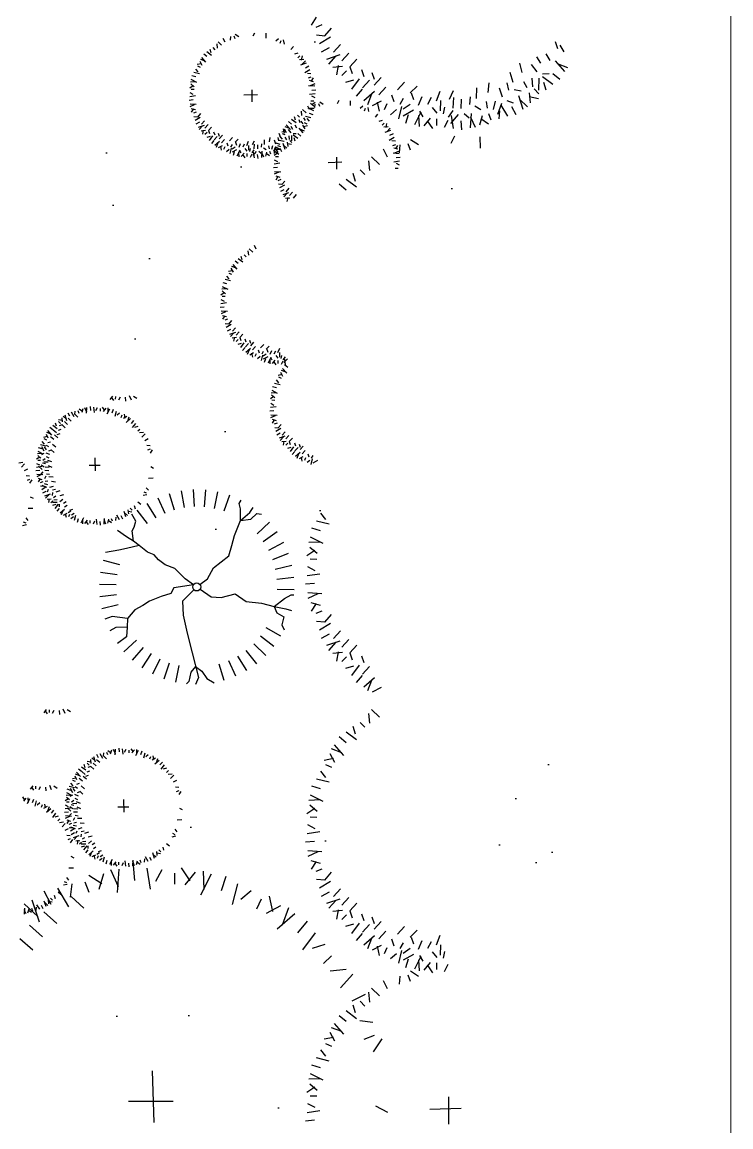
# Model space of a CAD drawing. Header units: millimetres. Extents: x 216896 to 446004, y 63591 to 243769.
# Drawn here: x 396385 to 398583, y 131141 to 134568 of the extents above; entities that cross this region are included whole.
import ezdxf

# ---------------------------------------------------------------- set-up
doc = ezdxf.new("R2010")
doc.units = ezdxf.units.MM
doc.layers.add('green', color=7, linetype='Continuous', true_color=0x45e718)
doc.layers.add('trees', color=7, linetype='Continuous', true_color=0x547000)
doc.layers.add('line pedestr', color=7, linetype='Continuous', lineweight=5, true_color=0x1c1c1c)

msp = doc.modelspace()

# ---------------------------------------------------------------- hatches: boundary and pattern name
at = {"layer": 'trees'}
h = msp.add_hatch(dxfattribs=at)
h.set_pattern_fill('AR-SAND', color=256, scale=800, angle=-13.3582, style=0)
h.set_pattern_definition([(24.1418192, (-254361296.3, 15354406.2), (307.104099, 1511.3975627), [0, -1216, 0, -1360, 0, -1300]), (354.1418192, (-254361296.3, 15354406.2), (1899.13399, 1869.525503), [0, -656, 0, -1096, 0, -420]), (314.1418192, (-254362253.6, 15354633.5), (2424.956389, -571.182904), [0, -400, 0, -1440, 0, -1880]), (304.1418192, (-254362253.6, 15354633.5), (2502.057127, 127.520706), [0, -200, 0, -944, 0, -1080])])
edge = h.paths.add_edge_path()
edge.add_arc((392470.5, 131627.5), 5790.2, -13.35818, 346.64182)

# ---------------------------------------------------------------- linework, layer by layer
at = {"layer": 'green'}
for p, q in [((397015, 134505.7), (397009.2, 134516.7)), ((397031.2, 134511.8), (397032.3, 134522.8)), ((397046.4, 134515.5), (397043.1, 134524)), ((397046.2, 134530.1), (397057, 134523)), ((397101.6, 134525), (397106.8, 134534.7)), ((397140.7, 134533.4), (397141.3, 134518.2)), ((397171.7, 134510.2), (397180.2, 134517.2)), ((396971.2, 134472.7), (396968.1, 134483.3)), ((396983.9, 134482), (396977.5, 134488.6)), ((396989, 134500.8), (396990.3, 134487.4)), ((396992.9, 134506.3), (397004.1, 134496)), ((397185, 134502.1), (397188.7, 134510.5)), ((397195.1, 134512.5), (397197.8, 134499.9)), ((397218.9, 134482.4), (397226.8, 134491.9)), ((396936.4, 134446.4), (396942.7, 134434.5)), ((396938, 134453), (396952.2, 134447.7)), ((396955.4, 134443.7), (396942.7, 134458.2)), ((396958.6, 134460.9), (396949.1, 134468.8)), ((396972.8, 134464.8), (396958.6, 134475.4)), ((397230.7, 134469.8), (397241.3, 134472.9)), ((397240, 134457.1), (397246.6, 134463.5)), ((397258.8, 134452), (397245.4, 134450.7)), ((397253.3, 134462.9), (397250.9, 134450.2)), ((397264.3, 134448.1), (397254, 134436.9)), ((396935.2, 134407), (396918.1, 134411.3)), ((396930.8, 134413.7), (396923.8, 134422.2)), ((396928.5, 134437.1), (396941.2, 134439.8)), ((396938.9, 134427), (396930.6, 134430.7)), ((397249.1, 134435.5), (397267.3, 134441.7)), ((397261.9, 134411.4), (397277.1, 134420.5)), ((397263.7, 134426), (397274.7, 134431.8)), ((396907.6, 134382.7), (396922.8, 134383.3)), ((396908.7, 134376), (396919.1, 134367.4)), ((396927.2, 134380.8), (396910, 134389.4)), ((396923.6, 134397.9), (396911.8, 134401.5)), ((397269.8, 134409.8), (397280.8, 134408.7)), ((397273.5, 134394.6), (397282, 134397.9)), ((397289, 134382.7), (397276.1, 134386.6)), ((397292.5, 134376.9), (397278.7, 134370.5)), ((397288.1, 134394.8), (397281, 134384)), ((396904.9, 134364.4), (396915.6, 134371.7)), ((396916, 134343.6), (396906.3, 134348.8)), ((396918.4, 134359.1), (396909.3, 134359.3)), ((397115.4, 134342.1), (397072.7, 134340.8)), ((397098, 134357.9), (397098, 134321)), ((397273.7, 134371.1), (397292.9, 134369.8)), ((397276.3, 134343.9), (397293.8, 134346.5)), ((397283.6, 134356.7), (397295.9, 134357.9)), ((396915.4, 134326.3), (396903.1, 134325.1)), ((396922.7, 134339.1), (396905.2, 134336.5)), ((396925.3, 134311.9), (396906.1, 134313.2)), ((396906.5, 134306.1), (396920.3, 134312.5)), ((397276.8, 134296.5), (397271, 134307.4)), ((397290.3, 134307), (397279.9, 134315.6)), ((397280.6, 134323.9), (397289.7, 134323.7)), ((397283, 134339.4), (397292.7, 134334.2)), ((397294.1, 134318.6), (397283.4, 134311.3)), ((397293, 134302.6), (397294.1, 134313.6)), ((397308.2, 134306.3), (397304.9, 134314.8)), ((397308, 134320.8), (397318.8, 134313.7)), ((397363.4, 134315.8), (397368.6, 134325.5)), ((397402.5, 134324.1), (397403, 134308.9)), ((397433.5, 134301), (397442, 134308)), ((396910, 134300.3), (396922.9, 134296.4)), ((396910.9, 134288.2), (396918, 134299)), ((396925.5, 134288.4), (396917, 134285.1)), ((396929.2, 134273.2), (396918.2, 134274.3)), ((396938.2, 134284.1), (396928.7, 134273.5)), ((397233, 134263.5), (397229.8, 134274)), ((397245.7, 134272.7), (397239.3, 134279.3)), ((397250.7, 134291.6), (397252.1, 134278.2)), ((397254.7, 134297), (397265.9, 134286.7)), ((397263.8, 134276), (397280.9, 134271.7)), ((397271.8, 134302.2), (397289, 134293.6)), ((397275.4, 134285.1), (397287.2, 134281.5)), ((397291.4, 134300.3), (397276.2, 134299.8)), ((397446.8, 134292.8), (397450.5, 134301.2)), ((397456.9, 134303.3), (397459.6, 134290.6)), ((397480.7, 134273.2), (397488.6, 134282.7)), ((396937.1, 134271.6), (396921.9, 134262.5)), ((396935.3, 134257), (396924.3, 134251.2)), ((396949.9, 134247.5), (396931.7, 134241.3)), ((396934.7, 134234.9), (396945, 134246.1)), ((396950.9, 134261.7), (396941.4, 134251.1)), ((396961.9, 134249.8), (396952.4, 134239.3)), ((396973, 134241.9), (396963.5, 134231.4)), ((397199.8, 134243.7), (397214, 134238.4)), ((397217.2, 134234.5), (397204.5, 134249)), ((397220.4, 134251.6), (397210.9, 134259.5)), ((397218.2, 134244.8), (397223.8, 134236.1)), ((397234.6, 134255.6), (397220.4, 134266.1)), ((397230.8, 134248.8), (397236.4, 134240)), ((397243.6, 134265.6), (397246.8, 134256.4)), ((397243.6, 134239.3), (397256.3, 134224.8)), ((397249.8, 134260.6), (397255.4, 134251.9)), ((397262.6, 134236.6), (397256.3, 134248.5)), ((397257.7, 134271.2), (397263.3, 134262.5)), ((397270.5, 134245.9), (397257.8, 134243.2)), ((397260.1, 134256), (397268.5, 134252.3)), ((397268.2, 134269.3), (397275.2, 134260.8)), ((397492.5, 134260.5), (397503.1, 134263.7)), ((397501.8, 134247.9), (397508.4, 134254.2)), ((397520.6, 134242.8), (397507.2, 134241.5)), ((397515.1, 134253.6), (397512.7, 134240.9)), ((397526.1, 134238.8), (397515.8, 134227.7)), ((396940.2, 134231), (396953.6, 134232.3)), ((396945.7, 134220.1), (396948.1, 134232.8)), ((396959, 134225.9), (396952.4, 134219.5)), ((396968.3, 134213.2), (396957.7, 134210.1)), ((396963.5, 134231.4), (396966.7, 134222.1)), ((396976.2, 134214.8), (396965.6, 134200.6)), ((396979.3, 134227.4), (396982.5, 134218.2)), ((396990.4, 134212.9), (396980.9, 134202.3)), ((396993.6, 134223.4), (396996.7, 134214.2)), ((397006.2, 134216.8), (396996.7, 134206.3)), ((397037.9, 134210.3), (397028.4, 134199.7)), ((397055.3, 134205), (397045.8, 134195.8)), ((397153.1, 134209.5), (397151.8, 134196.3)), ((397177.8, 134209.6), (397180.1, 134199.4)), ((397181.7, 134223.8), (397186.1, 134210.3)), ((397192.6, 134204.4), (397185.6, 134212.9)), ((397190.3, 134227.9), (397202.9, 134230.5)), ((397200.7, 134217.8), (397192.3, 134221.5)), ((397195, 134236.3), (397198.2, 134223.4)), ((397198.2, 134237.1), (397204.5, 134225.3)), ((397200.3, 134211.3), (397204.8, 134203.2)), ((397210.7, 134234.5), (397218.6, 134224.5)), ((397211.9, 134215.5), (397212.9, 134204)), ((397221.1, 134215.7), (397220.9, 134199.4)), ((397226.2, 134221.9), (397235.5, 134222)), ((397226.2, 134218.2), (397240.4, 134207.6)), ((397227.8, 134210.3), (397230.9, 134199.7)), ((397240.4, 134222.1), (397249.9, 134214.2)), ((397261, 134230), (397246.8, 134235.3)), ((397510.9, 134226.3), (397529.1, 134232.4)), ((397523.7, 134202.1), (397538.9, 134211.2)), ((397525.5, 134216.8), (397536.5, 134222.5)), ((396980.1, 134200.6), (396972.2, 134191.1)), ((396997.3, 134197.4), (396982.8, 134184.7)), ((396988, 134180), (396993.3, 134194.2)), ((396994.6, 134178.4), (397006.5, 134184.7)), ((397003.9, 134170.5), (397001.2, 134183.2)), ((397012.6, 134203.7), (397003.1, 134193.1)), ((397014, 134180.9), (397010.3, 134172.6)), ((397027.3, 134172.8), (397018.8, 134165.8)), ((397020.5, 134193.1), (397023.6, 134183.9)), ((397034, 134177.2), (397029.7, 134160.1)), ((397036.3, 134187.8), (397031.6, 134179.9)), ((397045.8, 134179.9), (397036.3, 134173.3)), ((397050.5, 134172), (397036.3, 134164.1)), ((397047.4, 134195.8), (397050.5, 134186.5)), ((397061.6, 134190.5), (397056.9, 134178.6)), ((397058.5, 134170.7), (397063.2, 134162.8)), ((397074.3, 134189.2), (397069.5, 134179.9)), ((397075.9, 134175.5), (397082.1, 134168)), ((397086.4, 134197.6), (397081.1, 134184.4)), ((397087.3, 134185.2), (397086.8, 134171)), ((397092.6, 134176), (397090.9, 134166.9)), ((397104.2, 134171.8), (397097.6, 134162.4)), ((397104.6, 134198.6), (397098.8, 134186.7)), ((397104.7, 134189.1), (397104.2, 134175)), ((397115.5, 134187.1), (397115.1, 134174.4)), ((397127.8, 134190.2), (397126.5, 134179.9)), ((397134.1, 134178), (397142.4, 134173)), ((397136.4, 134202.3), (397135.9, 134188.1)), ((397149.6, 134184.1), (397151, 134175)), ((397161.9, 134184.2), (397158.9, 134173)), ((397170.6, 134181.2), (397164.8, 134166)), ((397167.8, 134171.2), (397166.7, 134160.2)), ((397167.3, 134202.4), (397171.3, 134190.3)), ((397169.4, 134179.1), (397178.5, 134163.9)), ((397169.4, 134173.4), (397184.6, 134174)), ((397189, 134171.6), (397171.8, 134180.1)), ((397185.4, 134188.6), (397173.6, 134192.3)), ((397177.6, 134185.2), (397186.3, 134182.2)), ((397197, 134197.7), (397179.8, 134202)), ((397184, 134177.3), (397189.8, 134166.3)), ((397187.8, 134200.2), (397197.4, 134198.3)), ((397193.5, 134191.9), (397199.7, 134173.7)), ((397206.1, 134176.7), (397194.9, 134187)), ((397220.9, 134187.7), (397208.2, 134190.1)), ((397210, 134182.2), (397208.7, 134195.6)), ((397215.1, 134201), (397221.5, 134194.4)), ((397531.6, 134200.5), (397542.6, 134199.4)), ((397535.3, 134185.3), (397543.8, 134188.6)), ((397550.8, 134173.4), (397537.9, 134177.3)), ((397549.8, 134185.5), (397542.8, 134174.7)), ((397043.1, 134165.6), (397039.5, 134153.8)), ((397060.2, 134169.2), (397051.6, 134152)), ((397058.3, 134149.6), (397057.7, 134164.8)), ((397065, 134150.7), (397073.6, 134161.1)), ((397076.6, 134146.9), (397069.3, 134157.6)), ((397081.9, 134160.4), (397081.7, 134151.3)), ((397097.4, 134158), (397092.2, 134148.3)), ((397111.4, 134166), (397100.7, 134153.7)), ((397101.9, 134164.7), (397104.5, 134147.2)), ((397114.7, 134157.4), (397115.9, 134145.1)), ((397119.3, 134167.5), (397126.5, 134161.7)), ((397129.1, 134167.3), (397127.8, 134148.1)), ((397134.9, 134148.5), (397128.5, 134162.3)), ((397140.7, 134152), (397144.6, 134164.9)), ((397152.8, 134153), (397142, 134160)), ((397152.6, 134167.5), (397155.9, 134159)), ((397166.7, 134155.2), (397177.4, 134162.5)), ((397177.8, 134134.3), (397168.1, 134139.6)), ((397170.5, 134166.7), (397180.9, 134158.2)), ((397180.2, 134149.8), (397171.1, 134150)), ((397359.8, 134148.7), (397359.8, 134111.8)), ((397535.5, 134161.9), (397554.7, 134160.6)), ((397538.1, 134134.6), (397555.6, 134137.2)), ((397554.3, 134167.6), (397540.5, 134161.3)), ((397545.4, 134147.5), (397557.7, 134148.6)), ((397177.2, 134117), (397164.9, 134115.9)), ((397184.5, 134129.9), (397167, 134127.3)), ((397187.1, 134102.6), (397167.9, 134103.9)), ((397168.3, 134096.9), (397182.1, 134103.2)), ((397377.2, 134132.9), (397334.5, 134131.5)), ((397542.4, 134114.7), (397551.5, 134114.5)), ((397544.8, 134130.2), (397554.5, 134124.9)), ((397171.8, 134091.1), (397184.7, 134087.2)), ((397172.7, 134079), (397179.8, 134089.8)), ((397187.3, 134079.2), (397178.7, 134075.9)), ((397200, 134074.8), (397190.5, 134064.3)), ((397190.9, 134064), (397180, 134065.1)), ((397198.9, 134062.4), (397183.7, 134053.3)), ((397197.1, 134047.7), (397186.1, 134042)), ((397211.7, 134038.2), (397193.4, 134032.1)), ((397196.5, 134025.7), (397206.8, 134036.8)), ((397212.6, 134052.4), (397203.2, 134041.9)), ((397223.7, 134040.6), (397214.2, 134030)), ((397202, 134021.7), (397215.4, 134023)), ((397207.5, 134010.9), (397209.9, 134023.6)), ((397234.8, 134032.6), (397225.3, 134022.1)), ((397089.5, 133864.1), (397100.7, 133853.8)), ((397111.6, 133863.6), (397105.8, 133874.5)), ((397069.4, 133822.7), (397055.2, 133833.2)), ((397067.8, 133830.6), (397064.6, 133841.1)), ((397080.5, 133839.8), (397074.1, 133846.4)), ((397085.5, 133858.6), (397086.9, 133845.2)), ((397025.1, 133795), (397037.7, 133797.6)), ((397033, 133804.2), (397039.3, 133792.3)), ((397034.6, 133810.8), (397048.8, 133805.5)), ((397052, 133801.6), (397039.3, 133816.1)), ((397055.2, 133818.7), (397045.7, 133826.6)), ((397020.2, 133755.7), (397008.4, 133759.4)), ((397031.8, 133764.8), (397014.6, 133769.1)), ((397027.4, 133771.5), (397020.4, 133780)), ((397035.5, 133784.9), (397027.1, 133788.5)), ((397001.5, 133722.2), (397012.2, 133729.5)), ((397004.2, 133740.5), (397019.4, 133741.1)), ((397005.3, 133733.8), (397015.7, 133725.3)), ((397023.8, 133738.6), (397006.6, 133747.2)), ((397019.3, 133696.9), (397001.8, 133694.3)), ((397012.6, 133701.4), (397002.9, 133706.6)), ((397015, 133716.9), (397005.9, 133717.1)), ((397012, 133684.1), (396999.7, 133683)), ((397021.9, 133669.7), (397002.7, 133671)), ((397003.1, 133663.9), (397016.9, 133670.3)), ((397006.6, 133658.2), (397019.5, 133654.2)), ((397007.5, 133646), (397014.6, 133656.8)), ((397022.1, 133646.3), (397013.5, 133642.9)), ((397025.7, 133631), (397014.8, 133632.1)), ((397033.7, 133629.5), (397018.5, 133620.3)), ((397034.8, 133641.9), (397025.3, 133631.4)), ((397031.9, 133614.8), (397020.9, 133609)), ((397046.5, 133605.3), (397028.2, 133599.2)), ((397031.3, 133592.8), (397041.6, 133603.9)), ((397036.8, 133588.8), (397050.2, 133590.1)), ((397047.4, 133619.5), (397038, 133609)), ((397042.3, 133577.9), (397044.7, 133590.6)), ((397058.5, 133607.6), (397049, 133597.1)), ((397069.6, 133599.7), (397060.1, 133589.2)), ((397060.1, 133589.2), (397063.3, 133579.9)), ((397055.6, 133583.7), (397049, 133577.4)), ((397064.8, 133571), (397054.3, 133567.9)), ((397072.8, 133572.6), (397062.2, 133558.4)), ((397076.7, 133558.4), (397068.8, 133548.9)), ((397075.9, 133585.2), (397079.1, 133576)), ((397087, 133570.7), (397077.5, 133560.2)), ((397093.9, 133555.2), (397079.4, 133542.6)), ((397090.2, 133581.3), (397093.3, 133572)), ((397102.8, 133574.7), (397093.3, 133564.1)), ((397109.2, 133561.5), (397099.7, 133550.9)), ((397134.5, 133568.1), (397125, 133557.5)), ((397151.9, 133562.8), (397142.4, 133553.6)), ((397144, 133553.6), (397147.1, 133544.3)), ((397183, 133555.4), (397177.7, 133542.3)), ((397084.6, 133537.8), (397089.9, 133552.1)), ((397091.2, 133536.2), (397103.1, 133542.6)), ((397100.4, 133528.3), (397097.8, 133541)), ((397110.6, 133538.7), (397106.9, 133530.4)), ((397123.9, 133530.6), (397115.4, 133523.6)), ((397117.1, 133550.9), (397120.2, 133541.7)), ((397130.6, 133535.1), (397126.3, 133517.9)), ((397132.9, 133545.7), (397128.2, 133537.7)), ((397142.4, 133537.7), (397132.9, 133531.2)), ((397147.1, 133529.8), (397132.9, 133521.9)), ((397139.7, 133523.4), (397136.1, 133511.6)), ((397156.8, 133527.1), (397148.2, 133509.8)), ((397158.2, 133548.3), (397153.5, 133536.4)), ((397154.9, 133507.4), (397154.3, 133522.6)), ((397155.1, 133528.5), (397159.8, 133520.6)), ((397170.9, 133547), (397166.1, 133537.7)), ((397172.5, 133533.4), (397178.7, 133525.8)), ((397183.9, 133543), (397183.4, 133528.8)), ((397189.2, 133533.8), (397187.4, 133524.8)), ((397200.8, 133529.6), (397194.2, 133520.2)), ((397208, 133523.8), (397197.3, 133511.5)), ((397198.5, 133522.5), (397201.1, 133505)), ((397161.6, 133508.5), (397170.2, 133518.9)), ((397173.2, 133504.7), (397165.9, 133515.4)), ((397178.5, 133518.2), (397178.3, 133509.1)), ((397188.3, 133488.5), (397202.6, 133483.2)), ((397194, 133515.8), (397188.8, 133506.1)), ((397205.7, 133479.2), (397193.1, 133493.8)), ((397208.9, 133496.4), (397199.4, 133504.3)), ((397181.1, 133449.2), (397174.1, 133457.7)), ((397178.8, 133472.7), (397191.5, 133475.3)), ((397189.3, 133462.5), (397180.9, 133466.2)), ((397186.7, 133481.9), (397193.1, 133470)), ((397158, 133418.2), (397173.1, 133418.8)), ((397177.6, 133416.3), (397160.3, 133424.9)), ((397173.9, 133433.4), (397162.1, 133437)), ((397185.6, 133442.5), (397168.4, 133446.8)), ((396658.7, 133397.7), (396666.7, 133407.4)), ((396669.5, 133394.2), (396662.7, 133404.2)), ((396674.5, 133406.8), (396674.4, 133398.2)), ((396689, 133404.5), (396684.1, 133395.5)), ((396705.3, 133404), (396706.3, 133392.5)), ((396724.1, 133395.6), (396718.2, 133408.5)), ((396740.9, 133399.8), (396730.8, 133406.4)), ((397155.3, 133399.9), (397165.9, 133407.2)), ((397166.3, 133379.1), (397156.6, 133384.3)), ((397159, 133411.5), (397169.4, 133402.9)), ((397168.8, 133394.6), (397159.6, 133394.8)), ((396524.3, 133331.3), (396518.5, 133348.4)), ((396533.2, 133345), (396527.8, 133355.3)), ((396546.9, 133343.3), (396538.4, 133357.6)), ((396548.4, 133350.8), (396549.4, 133361)), ((396558.5, 133342.3), (396548.7, 133351.2)), ((396562.6, 133354.2), (396559.5, 133362.2)), ((396562.4, 133367.8), (396572.5, 133361.2)), ((396573.8, 133368.7), (396570.1, 133356.6)), ((396579.2, 133372), (396585.1, 133359.1)), ((396584.6, 133354.4), (396585.8, 133372.3)), ((396598, 133363.6), (396597, 133375.1)), ((396610.1, 133356.8), (396607.6, 133373.2)), ((396614.3, 133363.1), (396619.1, 133372.2)), ((396628.7, 133360.8), (396628.9, 133369.4)), ((396633.8, 133373.5), (396640.6, 133363.4)), ((396644.6, 133369.9), (396636.6, 133360.2)), ((396649.1, 133352.5), (396657.1, 133368.7)), ((396650.8, 133370.9), (396651.4, 133356.7)), ((396665.1, 133356), (396668.5, 133367)), ((396673.6, 133345), (396677.6, 133361.1)), ((396679.9, 133349.3), (396687.8, 133355.8)), ((396692.4, 133341.6), (396695.8, 133349.4)), ((396701.8, 133351.4), (396704.3, 133339.5)), ((397165.8, 133361.8), (397153.5, 133360.6)), ((397173, 133374.6), (397155.5, 133372)), ((397175.7, 133347.4), (397156.4, 133348.7)), ((397156.8, 133341.6), (397170.6, 133348)), ((396493.7, 133306.7), (396480.3, 133316.6)), ((396492.2, 133314.1), (396489.2, 133324)), ((396504, 133322.8), (396498.1, 133329)), ((396498.6, 133335.3), (396510.5, 133333)), ((396509.2, 133318.6), (396500.5, 133315.6)), ((396508.8, 133340.4), (396510, 133327.9)), ((396519, 133309.7), (396509.2, 133318.6)), ((396512.5, 133345.6), (396523, 133335.9)), ((396526.5, 133320.1), (396516.6, 133329)), ((396537.6, 133330.4), (396527.7, 133339.3)), ((396710.5, 133344), (396699.4, 133338)), ((396708, 133326.2), (396721.6, 133338)), ((396716.6, 133342.5), (396711.7, 133329.2)), ((396724.1, 133323.2), (396731.5, 133332.1)), ((396727.8, 133309.9), (396737.6, 133323.2)), ((396735.2, 133311.4), (396745, 133314.3)), ((397160.4, 133335.8), (397173.2, 133331.9)), ((397161.3, 133323.7), (397168.4, 133334.5)), ((397175.8, 133323.9), (397167.3, 133320.6)), ((397188.5, 133319.6), (397179, 133309.1)), ((396452.2, 133280.8), (396464, 133283.3)), ((396459.6, 133289.5), (396465.5, 133278.3)), ((396461.1, 133295.6), (396474.4, 133290.7)), ((396477.4, 133287), (396465.5, 133300.6)), ((396480.3, 133303), (396471.5, 133310.4)), ((396483.2, 133272.7), (396473.4, 133281.5)), ((396491.9, 133293.4), (396482, 133302.3)), ((396495.6, 133278.6), (396485.7, 133287.5)), ((396501.8, 133290.4), (396493.1, 133287.5)), ((396505.5, 133303.8), (396496.8, 133300.8)), ((396743.8, 133299.5), (396750, 133305.4)), ((396761.4, 133294.8), (396748.9, 133293.5)), ((396766.6, 133291), (396756.9, 133280.6)), ((397179.5, 133308.7), (397168.5, 133309.8)), ((397187.4, 133307.2), (397172.2, 133298)), ((397185.6, 133292.5), (397174.7, 133286.7)), ((397200.2, 133283), (397182, 133276.9)), ((397185.1, 133270.5), (397195.4, 133281.6)), ((397201.2, 133297.2), (397191.7, 133286.6)), ((397212.3, 133285.3), (397202.8, 133274.8)), ((396447.6, 133244), (396436.6, 133247.5)), ((396458.5, 133252.6), (396442.4, 133256.6)), ((396453.6, 133237.1), (396446.2, 133250.4)), ((396454.3, 133258.8), (396447.8, 133266.8)), ((396462, 133271.4), (396454.1, 133274.8)), ((396461, 133241.5), (396454.9, 133250.4)), ((396468.4, 133250.4), (396461, 133254.9)), ((396473.4, 133265.3), (396464.7, 133262.3)), ((396489.4, 133249), (396479.5, 133257.8)), ((396766, 133270.4), (396776.3, 133275.8)), ((396771.8, 133255.2), (396782, 133254.2)), ((397190.5, 133266.5), (397203.9, 133267.8)), ((397196, 133255.6), (397198.4, 133268.3)), ((397209.4, 133261.4), (397202.8, 133255.1)), ((397218.6, 133248.7), (397208, 133245.6)), ((397223.4, 133277.4), (397213.9, 133266.9)), ((397213.9, 133266.9), (397217, 133257.6)), ((397226.5, 133250.3), (397216, 133236.1)), ((397229.7, 133262.9), (397232.8, 133253.7)), ((397240.8, 133248.4), (397231.3, 133237.9)), ((397243.9, 133259), (397247.1, 133249.7)), ((397256.6, 133252.4), (397247.1, 133241.8)), ((396430.1, 133212.7), (396440.1, 133219.6)), ((396432.7, 133229.8), (396446.9, 133230.4)), ((396433.7, 133223.6), (396443.4, 133215.6)), ((396451, 133228.1), (396434.9, 133236.1)), ((396452.4, 133229.7), (396445, 133225.3)), ((396456.9, 133213.3), (396449.8, 133207.6)), ((396470.9, 133226.7), (396459.8, 133231.2)), ((396469.7, 133214.9), (396461, 133219.3)), ((396475.8, 133240.1), (396467.2, 133237.1)), ((396484.5, 133232.7), (396475.8, 133241.5)), ((396612.9, 133176.4), (396611.6, 133216.4)), ((396775.2, 133241), (396783.2, 133244.1)), ((396788.8, 133241.2), (396782.2, 133231)), ((397230.5, 133236.1), (397222.6, 133226.6)), ((397247.6, 133232.9), (397233.1, 133220.2)), ((397238.4, 133215.5), (397243.7, 133229.7)), ((397245, 133213.9), (397256.8, 133220.2)), ((397254.2, 133206), (397251.6, 133218.7)), ((397262.9, 133239.2), (397253.4, 133228.6)), ((397264.3, 133216.4), (397260.6, 133208.1)), ((397270.8, 133228.6), (397274, 133219.4)), ((397284.4, 133212.8), (397280.1, 133195.6)), ((397286.7, 133223.3), (397281.9, 133215.4)), ((396387.9, 133201.3), (396375.4, 133200.1)), ((396393, 133197.6), (396383.4, 133187.1)), ((396392.5, 133176.9), (396402.8, 133182.3)), ((396440, 133177), (396428.4, 133176)), ((396446.8, 133189), (396430.4, 133186.6)), ((396440.5, 133193.2), (396431.4, 133198.1)), ((396442.8, 133207.7), (396434.2, 133207.9)), ((396448, 133180.1), (396436.5, 133190.1)), ((396453.4, 133186.8), (396444.6, 133193.1)), ((396457.4, 133197.7), (396448.9, 133199.4)), ((396465.9, 133202.7), (396452.7, 133203.1)), ((396467.8, 133176.3), (396455.8, 133176.7)), ((396469.7, 133186.4), (396456.4, 133186.8)), ((396477.6, 133203.5), (396465.3, 133208.5)), ((396478.5, 133186.5), (396467.4, 133191.9)), ((396627.7, 133192.7), (396593.1, 133192.7)), ((396784.1, 133189.3), (396793.2, 133184.4)), ((397277.7, 133208.3), (397269.1, 133201.3)), ((397300.9, 133207.5), (397286.7, 133199.6)), ((396398.2, 133161.7), (396408.5, 133160.7)), ((396401.7, 133147.5), (396409.7, 133150.6)), ((396415.3, 133147.7), (396408.6, 133137.6)), ((396449.2, 133163.6), (396431.2, 133164.8)), ((396431.6, 133158.1), (396444.5, 133164.1)), ((396434.9, 133152.7), (396446.9, 133149.1)), ((396435.8, 133141.4), (396442.4, 133151.5)), ((396449.4, 133172.7), (396443.9, 133166)), ((396459.2, 133158.9), (396454.5, 133151.1)), ((396465, 133144.4), (396456.4, 133143)), ((396470.7, 133164.7), (396461, 133166)), ((396482, 133156.8), (396468.7, 133157.2)), ((396488.7, 133141.1), (396476.4, 133142.4)), ((396791.9, 133152.7), (396777.7, 133152.2)), ((396449.4, 133141.6), (396441.4, 133138.5)), ((396452.8, 133127.3), (396442.6, 133128.4)), ((396460.2, 133125.9), (396446, 133117.3)), ((396462.2, 133124.7), (396447.9, 133130.1)), ((396458.5, 133112.1), (396448.3, 133106.8)), ((396465, 133132.8), (396454.6, 133135.7)), ((396466, 133118.2), (396463.2, 133110)), ((396482.1, 133127.8), (396470.7, 133124.1)), ((396480, 133108.6), (396478.2, 133099.6)), ((396488.8, 133118), (396479.3, 133115.8)), ((396502.1, 133114.3), (396489.5, 133110.2)), ((396762.6, 133111.2), (396770.5, 133107.8)), ((396770.3, 133123.7), (396776.8, 133115.7)), ((396410.6, 133095.8), (396419.6, 133091)), ((396472.2, 133103.3), (396455.2, 133097.5)), ((396458, 133091.5), (396467.7, 133101.9)), ((396463.2, 133087.8), (396475.7, 133089)), ((396468.3, 133077.6), (396470.6, 133089.5)), ((396480.8, 133083), (396474.6, 133077.1)), ((396494.5, 133077.4), (396479.3, 133077.7)), ((396490.4, 133096.9), (396482.8, 133092.7)), ((396494.4, 133086), (396483.6, 133085.1)), ((396513.8, 133101.9), (396501.8, 133098.9)), ((396512.1, 133087.2), (396502.7, 133079.8)), ((396521.8, 133080.2), (396513.6, 133074.9)), ((396744.2, 133079.5), (396753.1, 133072.1)), ((396772.4, 133101.7), (396760.5, 133099.3)), ((396418.4, 133059.3), (396404.2, 133058.7)), ((396489.4, 133071.2), (396479.5, 133068.2)), ((396496.8, 133072.7), (396487, 133059.3)), ((396500.5, 133059.3), (396493.1, 133050.4)), ((396500.3, 133072.6), (396500.4, 133064)), ((396516.6, 133056.4), (396503, 133044.5)), ((396507.9, 133040.1), (396512.9, 133053.4)), ((396514.1, 133038.6), (396525.2, 133044.5)), ((396525.5, 133068.3), (396517.3, 133063.1)), ((396522.8, 133031.2), (396520.3, 133043)), ((396536.6, 133050.6), (396528.4, 133045.3)), ((396532.2, 133040.9), (396528.8, 133033.1)), ((396541.3, 133056.4), (396532.6, 133053.4)), ((396546.5, 133043.2), (396538.3, 133037.9)), ((396700.3, 133051.2), (396706.1, 133034.1)), ((396712.1, 133037), (396701.6, 133046.7)), ((396725.9, 133047.3), (396714, 133049.5)), ((396715.8, 133042.1), (396714.6, 133054.7)), ((396720.5, 133059.8), (396726.5, 133053.6)), ((396732.4, 133068.4), (396735.4, 133058.5)), ((396398.9, 133008.3), (396387, 133005.8)), ((396389.1, 133017.7), (396396.9, 133014.3)), ((396396.7, 133030.2), (396403.3, 133022.3)), ((396544.7, 133033.3), (396536.7, 133026.8)), ((396551, 133037.5), (396547, 133021.4)), ((396559.5, 133026.6), (396556.1, 133015.6)), ((396575.5, 133030), (396567.5, 133013.9)), ((396573.7, 133011.6), (396573.2, 133025.8)), ((396580, 133012.6), (396588, 133022.4)), ((396590.8, 133009.1), (396584, 133019.1)), ((396595.8, 133021.7), (396595.7, 133013.2)), ((396610.3, 133019.5), (396605.4, 133010.4)), ((396614.5, 133025.8), (396617, 133009.3)), ((396626.6, 133018.9), (396627.6, 133007.4)), ((396640, 133028.2), (396638.8, 133010.2)), ((396645.4, 133010.6), (396639.5, 133023.5)), ((396650.8, 133013.9), (396654.5, 133025.9)), ((396662.2, 133014.8), (396652.1, 133021.4)), ((396662, 133028.3), (396665.1, 133020.4)), ((396676.2, 133031.8), (396675.2, 133021.5)), ((396677.7, 133039.2), (396686.2, 133025)), ((396691.4, 133037.5), (396696.8, 133027.3)), ((396453.3, 132425.7), (396461.3, 132435.5)), ((396464.1, 132422.2), (396457.3, 132432.2)), ((396469.1, 132434.8), (396468.9, 132426.3)), ((396483.6, 132432.6), (396478.7, 132423.5)), ((396499.8, 132432), (396500.9, 132420.5)), ((396518.7, 132423.7), (396512.7, 132436.6)), ((396535.4, 132427.9), (396525.3, 132434.5)), ((396601.4, 132286), (396611.8, 132276.4)), ((396613.1, 132271.8), (396607.4, 132288.9)), ((396622, 132285.5), (396616.6, 132295.8)), ((396635.8, 132283.8), (396627.2, 132298.1)), ((396637.2, 132291.2), (396638.3, 132301.5)), ((396647.4, 132282.8), (396637.5, 132291.7)), ((396651.5, 132294.7), (396648.4, 132302.7)), ((396651.3, 132308.3), (396661.4, 132301.6)), ((396662.6, 132309.2), (396658.9, 132297.1)), ((396668, 132312.5), (396674, 132299.6)), ((396673.4, 132294.8), (396674.7, 132312.8)), ((396686.9, 132304.1), (396685.8, 132315.6)), ((396698.9, 132297.3), (396696.5, 132313.7)), ((396703.1, 132303.6), (396708, 132312.6)), ((396717.6, 132301.3), (396717.8, 132309.8)), ((396722.6, 132313.9), (396729.4, 132303.9)), ((396733.4, 132310.4), (396725.4, 132300.7)), ((396738, 132293), (396746, 132309.2)), ((396739.7, 132311.4), (396740.2, 132297.2)), ((396753.9, 132296.4), (396757.4, 132307.5)), ((396762.4, 132285.5), (396766.5, 132301.6)), ((396768.7, 132289.7), (396776.7, 132296.3)), ((396781.2, 132282.1), (396784.7, 132289.9)), ((396790.7, 132291.9), (396793.2, 132280)), ((396582.5, 132247.2), (396569.2, 132257.1)), ((396581.1, 132254.6), (396578.1, 132264.5)), ((396592.9, 132263.3), (396587, 132269.4)), ((396587.5, 132275.8), (396599.4, 132273.5)), ((396598, 132259.1), (396589.4, 132256.1)), ((396597.7, 132280.9), (396598.9, 132268.4)), ((396607.9, 132250.2), (396598, 132259.1)), ((396615.3, 132260.5), (396605.4, 132269.4)), ((396626.4, 132270.9), (396616.5, 132279.8)), ((396799.3, 132284.4), (396788.2, 132278.5)), ((396796.9, 132266.7), (396810.4, 132278.5)), ((396805.5, 132283), (396800.6, 132269.6)), ((396812.9, 132263.7), (396820.3, 132272.6)), ((396816.6, 132250.4), (396826.5, 132263.7)), ((396824, 132251.9), (396833.9, 132254.8)), ((396541.1, 132221.3), (396552.9, 132223.8)), ((396548.5, 132229.9), (396554.4, 132218.8)), ((396549.9, 132236.1), (396563.3, 132231.2)), ((396566.2, 132227.5), (396554.4, 132241.1)), ((396569.2, 132243.5), (396560.3, 132250.9)), ((396572.1, 132213.1), (396562.2, 132222)), ((396580.7, 132233.9), (396570.9, 132242.8)), ((396584.5, 132219.1), (396574.6, 132228)), ((396590.6, 132230.9), (396582, 132228)), ((396594.3, 132244.3), (396585.7, 132241.3)), ((396832.7, 132240), (396838.8, 132245.9)), ((396850.3, 132235.3), (396837.8, 132234)), ((396855.4, 132231.5), (396845.8, 132221.1)), ((396411.4, 132188.6), (396419.4, 132198.4)), ((396422.2, 132185.1), (396415.4, 132195.1)), ((396427.2, 132197.7), (396427, 132189.2)), ((396441.7, 132195.5), (396436.8, 132186.4)), ((396457.9, 132194.9), (396459, 132183.4)), ((396476.8, 132186.6), (396470.9, 132199.5)), ((396493.6, 132190.8), (396483.4, 132197.4)), ((396536.5, 132184.5), (396525.4, 132188)), ((396547.4, 132193), (396531.3, 132197.1)), ((396542.5, 132177.6), (396535.1, 132190.9)), ((396543.2, 132199.3), (396536.7, 132207.3)), ((396550.8, 132211.8), (396543, 132215.3)), ((396549.9, 132182), (396543.7, 132190.9)), ((396557.3, 132190.9), (396549.9, 132195.4)), ((396562.2, 132205.7), (396553.6, 132202.8)), ((396578.3, 132189.4), (396568.4, 132198.3)), ((396854.9, 132210.9), (396865.1, 132216.3)), ((396860.6, 132195.7), (396870.9, 132194.7)), ((396864.1, 132181.4), (396872.1, 132184.5)), ((396386.4, 132164.4), (396393.2, 132154.4)), ((396397.2, 132160.9), (396389.2, 132151.1)), ((396401.8, 132143.5), (396409.8, 132159.6)), ((396403.5, 132161.9), (396404, 132147.6)), ((396417.7, 132146.9), (396421.2, 132157.9)), ((396426.2, 132136), (396430.3, 132152.1)), ((396519, 132153.2), (396529, 132160)), ((396521.5, 132170.3), (396535.7, 132170.8)), ((396522.5, 132164), (396532.2, 132156)), ((396531.6, 132148.2), (396523.1, 132148.4)), ((396539.9, 132168.6), (396523.7, 132176.6)), ((396541.2, 132170.2), (396533.8, 132165.7)), ((396545.8, 132153.8), (396538.7, 132148.1)), ((396559.8, 132167.2), (396548.7, 132171.7)), ((396558.5, 132155.4), (396549.9, 132159.8)), ((396566.4, 132144), (396554.1, 132149)), ((396564.7, 132180.5), (396556.1, 132177.6)), ((396573.3, 132173.1), (396564.7, 132182)), ((396701.7, 132116.8), (396700.5, 132156.8)), ((396877.7, 132181.6), (396871, 132171.5)), ((396432.5, 132140.2), (396440.5, 132146.7)), ((396445, 132132.6), (396448.5, 132140.4)), ((396463.1, 132134.9), (396452, 132129)), ((396454.5, 132142.3), (396457, 132130.5)), ((396460.7, 132117.1), (396474.3, 132129)), ((396469.3, 132133.4), (396464.4, 132120.1)), ((396476.7, 132114.2), (396484.1, 132123.1)), ((396480.4, 132100.8), (396490.3, 132114.2)), ((396528.8, 132117.5), (396517.3, 132116.4)), ((396535.6, 132129.5), (396519.2, 132127.1)), ((396529.3, 132133.7), (396520.3, 132138.6)), ((396536.9, 132120.6), (396525.3, 132130.6)), ((396542.3, 132127.3), (396533.5, 132133.6)), ((396546.2, 132138.2), (396537.7, 132139.9)), ((396554.8, 132143.2), (396541.5, 132143.6)), ((396556.6, 132116.8), (396544.7, 132117.2)), ((396558.5, 132126.9), (396545.2, 132127.3)), ((396567.4, 132127), (396556.2, 132132.4)), ((396716.5, 132133.1), (396682, 132133.1)), ((396873, 132129.8), (396882, 132124.9)), ((396487.8, 132102.3), (396497.7, 132105.3)), ((396496.5, 132090.5), (396502.6, 132096.4)), ((396514.1, 132085.7), (396501.6, 132084.5)), ((396519.2, 132082), (396509.6, 132071.6)), ((396538.1, 132104), (396520.1, 132105.3)), ((396520.4, 132098.6), (396533.4, 132104.6)), ((396523.8, 132093.2), (396535.8, 132089.5)), ((396524.6, 132081.9), (396531.3, 132092)), ((396538.2, 132082.1), (396530.3, 132079)), ((396538.2, 132113.2), (396532.8, 132106.5)), ((396548.1, 132099.4), (396543.4, 132091.6)), ((396553.8, 132084.9), (396545.3, 132083.5)), ((396559.5, 132105.2), (396549.9, 132106.4)), ((396570.9, 132097.2), (396557.6, 132097.7)), ((396577.5, 132081.6), (396565.2, 132082.8)), ((396880.8, 132093.2), (396866.6, 132092.7)), ((396518.7, 132061.4), (396529, 132066.7)), ((396524.4, 132046.2), (396534.7, 132045.1)), ((396541.7, 132067.8), (396531.4, 132068.9)), ((396549.1, 132066.4), (396534.9, 132057.8)), ((396551, 132065.1), (396536.8, 132070.6)), ((396547.4, 132052.6), (396537.2, 132047.2)), ((396553.9, 132073.3), (396543.4, 132076.2)), ((396554.9, 132058.7), (396552, 132050.5)), ((396571, 132068.3), (396559.6, 132064.6)), ((396568.9, 132049.1), (396567.1, 132040.1)), ((396577.6, 132058.4), (396568.2, 132056.3)), ((396591, 132054.8), (396578.4, 132050.7)), ((396851.5, 132051.7), (396859.3, 132048.2)), ((396859.1, 132064.2), (396865.6, 132056.2)), ((396527.9, 132031.9), (396535.9, 132035)), ((396541.5, 132032.1), (396534.8, 132022)), ((396561.1, 132043.7), (396544, 132038)), ((396546.9, 132032), (396556.5, 132042.4)), ((396552, 132028.3), (396564.5, 132029.5)), ((396557.2, 132018.1), (396559.4, 132030)), ((396569.6, 132023.5), (396563.5, 132017.6)), ((396583.4, 132017.9), (396568.1, 132018.1)), ((396578.3, 132011.7), (396568.4, 132008.7)), ((396579.2, 132037.4), (396571.7, 132033.2)), ((396583.2, 132026.5), (396572.4, 132025.6)), ((396585.7, 132013.1), (396575.8, 131999.8)), ((396589.2, 132013.1), (396589.3, 132004.5)), ((396602.6, 132042.4), (396590.6, 132039.4)), ((396601, 132027.7), (396591.6, 132020.3)), ((396610.6, 132020.7), (396602.5, 132015.4)), ((396833.1, 132020), (396842, 132012.6)), ((396861.3, 132042.2), (396849.4, 132039.7)), ((396536.8, 131980.3), (396545.8, 131975.4)), ((396589.4, 131999.8), (396582, 131990.9)), ((396605.4, 131996.8), (396591.9, 131985)), ((396596.8, 131980.5), (396601.7, 131993.9)), ((396603, 131979.1), (396614.1, 131985)), ((396614.3, 132008.8), (396606.2, 132003.6)), ((396611.6, 131971.7), (396609.1, 131983.5)), ((396625.4, 131991), (396617.3, 131985.8)), ((396621.1, 131981.4), (396617.6, 131973.6)), ((396630.1, 131996.8), (396621.5, 131993.9)), ((396635.3, 131983.6), (396627.1, 131978.4)), ((396639.9, 131978), (396635.8, 131961.9)), ((396766.6, 131979.7), (396775.1, 131965.5)), ((396780.3, 131978), (396785.7, 131967.8)), ((396789.2, 131991.7), (396794.9, 131974.6)), ((396800.9, 131977.5), (396790.5, 131987.1)), ((396814.8, 131987.8), (396802.9, 131990)), ((396804.6, 131982.6), (396803.4, 131995.1)), ((396809.4, 132000.2), (396815.3, 131994.1)), ((396821.3, 132008.9), (396824.2, 131999)), ((396544.6, 131943.7), (396530.4, 131943.1)), ((396633.6, 131973.8), (396625.6, 131967.3)), ((396648.4, 131967.1), (396644.9, 131956)), ((396664.4, 131970.5), (396656.3, 131954.3)), ((396662.6, 131952.1), (396662.1, 131966.3)), ((396668.9, 131953.1), (396676.9, 131962.8)), ((396679.7, 131949.6), (396672.9, 131959.6)), ((396684.7, 131962.2), (396684.5, 131953.7)), ((396699.2, 131960), (396694.3, 131950.9)), ((396703.4, 131966.2), (396705.8, 131949.8)), ((396715.4, 131959.4), (396716.5, 131947.9)), ((396728.9, 131968.7), (396727.6, 131950.7)), ((396734.3, 131951), (396728.3, 131964)), ((396739.7, 131954.4), (396743.4, 131966.4)), ((396751, 131955.2), (396740.9, 131961.9)), ((396750.8, 131968.8), (396753.9, 131960.9)), ((396765.1, 131972.3), (396764, 131962)), ((396522.9, 131914.7), (396529.5, 131906.7)), ((396525.1, 131892.7), (396513.2, 131890.2)), ((396515.3, 131902.1), (396523.1, 131898.7)), ((396453, 131842.2), (396458.7, 131825.1)), ((396478.6, 131838.2), (396466.7, 131840.5)), ((396468.5, 131833.1), (396467.2, 131845.6)), ((396473.2, 131850.7), (396479.1, 131844.5)), ((396485.1, 131859.3), (396488, 131849.5)), ((396496.9, 131870.5), (396505.8, 131863)), ((396392.7, 131819.1), (396391.5, 131801.2)), ((396398.1, 131801.5), (396392.2, 131814.4)), ((396403.5, 131804.8), (396407.2, 131816.9)), ((396414.8, 131805.7), (396404.7, 131812.3)), ((396414.6, 131819.3), (396417.8, 131811.3)), ((396428.9, 131822.7), (396427.9, 131812.5)), ((396430.4, 131830.1), (396438.9, 131815.9)), ((396444.1, 131828.5), (396449.5, 131818.2)), ((396464.7, 131827.9), (396454.3, 131837.6))]:
    msp.add_line(p, q, dxfattribs=at)
at = {"layer": 'line pedestr'}
msp.add_lwpolyline([(398583.1, 76231.8), (398583.1, 149231.8)], dxfattribs=at)
at = {"layer": 'trees'}
for p, q in [((397282.2, 134558.6), (397298.3, 134583.2)), ((397315.2, 134559.2), (397295.8, 134551.6)), ((397344.1, 134549.3), (397322.5, 134525.3)), ((397323.5, 134524.5), (397298.6, 134527.1)), ((397341.5, 134521), (397307, 134500.3)), ((397337.4, 134487.6), (397312.6, 134474.6)), ((397372.9, 134498.3), (397351.3, 134474.4)), ((398038.1, 134507.3), (398045.3, 134486.4)), ((398052.2, 134496), (398065, 134476.1)), ((397370.7, 134466.1), (397329.2, 134452.1)), ((397336.2, 134437.6), (397359.6, 134462.9)), ((397398, 134471.4), (397376.5, 134447.4)), ((397423.2, 134453.4), (397401.6, 134429.4)), ((397980.3, 134460), (397993.1, 134440.2)), ((398009.1, 134469), (398021.8, 134449.2)), ((398038.1, 134447.4), (398066.9, 134414.4)), ((397348.6, 134428.5), (397379.1, 134431.5)), ((397361.1, 134403.9), (397366.6, 134432.8)), ((397391.4, 134417), (397376.4, 134402.6)), ((397401.6, 134429.4), (397408.8, 134408.4)), ((397437.6, 134420.4), (397444.8, 134399.5)), ((397470, 134411.4), (397477.1, 134390.5)), ((397897.4, 134412.3), (397907.4, 134381.7)), ((397927.6, 134440.6), (397935, 134411.4)), ((397963.3, 134436.6), (397981.3, 134413.8)), ((398077.7, 134426.4), (398045.3, 134438.4)), ((397412.4, 134388.2), (397388.4, 134381)), ((397430.4, 134391.8), (397406.4, 134359.4)), ((397462.8, 134387.5), (397441.2, 134363.5)), ((397498.7, 134396.5), (397477.1, 134372.5)), ((397570.6, 134381.5), (397549.1, 134357.5)), ((397832.4, 134379.7), (397829.4, 134349.8)), ((397888.6, 134379.9), (397893.8, 134356.9)), ((397939.7, 134383.8), (397949.9, 134365.4)), ((397966.1, 134393.5), (397968.3, 134367.3)), ((397987.1, 134393.8), (397986.4, 134356.8)), ((397998.6, 134407.9), (398019.6, 134408.2)), ((397998.6, 134399.5), (398030.9, 134375.5)), ((398002.2, 134381.5), (398009.4, 134357.5)), ((398030.9, 134408.4), (398052.5, 134390.5)), ((397439.4, 134359.4), (397421.4, 134337.9)), ((397478.3, 134352.3), (397445.4, 134323.5)), ((397457.3, 134312.7), (397469.3, 134345.1)), ((397513.1, 134366.5), (397491.5, 134342.5)), ((397531.1, 134342.5), (397538.3, 134321.5)), ((397610.2, 134369.5), (397588.6, 134348.5)), ((397592.2, 134348.5), (397599.4, 134327.5)), ((397681, 134352.7), (397668.9, 134322.8)), ((397722.2, 134355), (397709.1, 134327.9)), ((397794.4, 134363.5), (397793.3, 134331.2)), ((397864.7, 134363.7), (397873.7, 134336.1)), ((397911.4, 134358.6), (397933.1, 134354.4)), ((397961.9, 134317.7), (397958.9, 134348.1)), ((397973.4, 134360.5), (397987.8, 134345.5)), ((397472.3, 134309.1), (397499.3, 134323.5)), ((397493.3, 134291.1), (397487.3, 134319.9)), ((397516.3, 134314.8), (397507.9, 134295.8)), ((397567, 134330.5), (397556.3, 134312.6)), ((397588.6, 134312.6), (397567, 134297.6)), ((397624.6, 134336.5), (397613.8, 134309.6)), ((397653.4, 134333.5), (397642.6, 134312.6)), ((397683, 134324.5), (397681.8, 134292.3)), ((397722.5, 134333.5), (397721.4, 134301.3)), ((397747, 134328.9), (397746.1, 134299.9)), ((397775.1, 134336), (397772.1, 134312.6)), ((397789.2, 134308.2), (397808.2, 134296.7)), ((397824.4, 134322.1), (397827.7, 134301.4)), ((397852.5, 134322.2), (397845.6, 134296.9)), ((397872.3, 134315.4), (397859.1, 134280.8)), ((397869.4, 134310.6), (397890.1, 134276.1)), ((397888, 134324.6), (397907.9, 134317.8)), ((397924.3, 134339.8), (397938.3, 134298.3)), ((397952.8, 134305.2), (397927.5, 134328.7)), ((397986.5, 134330.2), (397957.6, 134335.7)), ((397546.7, 134296.3), (397527.3, 134280.4)), ((397561.9, 134306.5), (397552.1, 134267.4)), ((397599.4, 134294.6), (397567, 134276.6)), ((397582.6, 134280), (397574.2, 134253.2)), ((397621.3, 134288.3), (397601.9, 134249.1)), ((397617.1, 134243.7), (397615.8, 134278.2)), ((397617.4, 134291.6), (397628.2, 134273.6)), ((397657.1, 134302.6), (397671, 134285.4)), ((397695, 134303.6), (397691, 134283.1)), ((397721.4, 134294.1), (397706.3, 134272.7)), ((397737.7, 134280.9), (397713.4, 134253)), ((397716.1, 134278), (397722, 134238.1)), ((397755.6, 134284.3), (397771.9, 134271)), ((397777.9, 134283.9), (397775, 134240.2)), ((397804.2, 134249.1), (397813.1, 134278.4)), ((397831.2, 134284.3), (397838.8, 134264.9)), ((397865.8, 134292.6), (397863.3, 134267.7)), ((397902.7, 134306.5), (397915.8, 134281.7)), ((397632.3, 134246.1), (397651.7, 134269.7)), ((397658.6, 134237.5), (397642, 134261.8)), ((397670.7, 134268.2), (397670.3, 134247.4)), ((397705.9, 134262.7), (397694, 134240.7)), ((397745.3, 134261.4), (397747.8, 134233.5)), ((397791.1, 134241.1), (397776.7, 134272.4)), ((397831.8, 134251.3), (397807.2, 134267.4)), ((397715.4, 134192.6), (397727.3, 134214.7)), ((397804.2, 134211.6), (397805.5, 134177.1)), ((397518.6, 134148.8), (397505.5, 134173.7)), ((397555.5, 134162.7), (397558, 134187.6)), ((397590.1, 134171.1), (397582.5, 134190.4)), ((397589.6, 134204.1), (397614.1, 134188)), ((397459.4, 134137.6), (397462.4, 134107.2)), ((397468.5, 134150.1), (397493.8, 134126.6)), ((397447.9, 134094.8), (397433.5, 134109.8)), ((397422.7, 134055.9), (397390.4, 134079.8)), ((397419.1, 134073.9), (397411.9, 134097.8)), ((397390.4, 134046.9), (397368.8, 134064.9)), ((396878.4, 133113.9), (396887.6, 133062.2)), ((396916.2, 133117.6), (396918.8, 133065.2)), ((396954.2, 133116.6), (396950.2, 133064.3)), ((396991.7, 133110.8), (396981.2, 133059.4)), ((396772, 133075.1), (396799.6, 133030.5)), ((396805.8, 133092.5), (396827.5, 133044.7)), ((396841.4, 133105.5), (396857, 133055.4)), ((397028.1, 133100.3), (397011.3, 133050.6)), ((397058.1, 133075), (397064.7, 133084.5)), ((397062.9, 133057.7), (397058.1, 133075)), ((396737.5, 133019.8), (396726, 133041.4)), ((396740.7, 133053.7), (396773.6, 133012.8)), ((397062.9, 133021.4), (397062.9, 133057.7)), ((397062.9, 133021.4), (397091.3, 133046.6)), ((397091.3, 133046.6), (397101.4, 133062.3)), ((397094.5, 133026.1), (397113.4, 133043.5)), ((397113.4, 133043.5), (397127.7, 133041.4)), ((397327.2, 133025.3), (397311.4, 133044.7)), ((396732.8, 133000.9), (396737.5, 133019.8)), ((397043.9, 132975.6), (397062.9, 133021.4)), ((397062.9, 133021.4), (397094.5, 133026.1)), ((397152.8, 133016.3), (397114.1, 132980.9)), ((397337.4, 133010), (397298.3, 133019.8)), ((396709.1, 132970.9), (396680.9, 132991.3)), ((396731.2, 132958.2), (396709.1, 132970.9)), ((396726.5, 132989.8), (396732.8, 133000.9)), ((396731.2, 132958.2), (396726.5, 132989.8)), ((397036, 132944), (397043.9, 132975.6)), ((397176.2, 132986.4), (397133.3, 132956.1)), ((397310.9, 132989.4), (397284.1, 132997.7)), ((396748.6, 132944), (396709.1, 132934.6)), ((396748.6, 132944), (396731.2, 132958.2)), ((396773.9, 132923.5), (396748.6, 132944)), ((397026.6, 132912.5), (397036, 132944)), ((397195.6, 132953.8), (397149.3, 132929.1)), ((397274.6, 132954.9), (397309.1, 132956.2)), ((397277, 132939.6), (397300.6, 132920.2)), ((397319.2, 132950.6), (397280, 132970.1)), ((396685.4, 132929.8), (396644.4, 132923)), ((396709.1, 132934.6), (396685.4, 132929.8)), ((396794.4, 132915.6), (396773.9, 132923.5)), ((396808.6, 132899.8), (396794.4, 132915.6)), ((396979.2, 132874.6), (397026.6, 132912.5)), ((397210.8, 132919), (397161.8, 132900.3)), ((397268.4, 132913.4), (397292.7, 132929.9)), ((396636.3, 132898.8), (396687, 132885.1)), ((396829.1, 132884), (396808.6, 132899.8)), ((396859.1, 132873), (396829.1, 132884)), ((396890.7, 132841.4), (396859.1, 132873)), ((396960.2, 132841.4), (396979.2, 132874.6)), ((397221.5, 132882.6), (397170.5, 132870.2)), ((397293.6, 132866.1), (397271.6, 132877.9)), ((397299.1, 132901.2), (397278.4, 132901.7)), ((396628.2, 132861.7), (396680.1, 132854.5)), ((396916.7, 132822.8), (396890.7, 132841.4)), ((396936.7, 132823.2), (396960.2, 132841.4)), ((397227.6, 132845.2), (397175.5, 132839.3)), ((397308.9, 132855.9), (397269, 132849.9)), ((396624.8, 132824), (396677.2, 132823.3)), ((396856, 132813), (396846.5, 132795.7)), ((396916.7, 132822.8), (396856, 132813)), ((396918, 132806.9), (396882.8, 132772)), ((396937, 132808.5), (396971.3, 132784.6)), ((397228.9, 132807.2), (397176.5, 132807.9)), ((397292.3, 132826.6), (397264.4, 132824.1)), ((396626.1, 132786), (396678.2, 132791.9)), ((396780.2, 132772), (396759.7, 132757.8)), ((396816.5, 132786.2), (396780.2, 132772)), ((396846.5, 132795.7), (396816.5, 132786.2)), ((396882.8, 132772), (396884.4, 132727.8)), ((396971.3, 132784.6), (397002.9, 132783)), ((397002.9, 132783), (397045.5, 132794.1)), ((397045.5, 132794.1), (397080.2, 132770.4)), ((397080.2, 132770.4), (397127.6, 132765.7)), ((397127.6, 132765.7), (397167.1, 132754.6)), ((397167.1, 132754.6), (397198.7, 132779.9)), ((397198.7, 132779.9), (397219.2, 132790.9)), ((397219.2, 132790.9), (397228.1, 132791.6)), ((397314.8, 132794), (397271.2, 132797)), ((397272, 132780.9), (397303.4, 132795.3)), ((397280.1, 132767.7), (397309.3, 132758.8)), ((396632.2, 132748.6), (396683.2, 132761)), ((396734.4, 132745.1), (396712.3, 132718.3)), ((396759.7, 132757.8), (396734.4, 132745.1)), ((397167.1, 132754.6), (397175, 132735.7)), ((397167.1, 132754.6), (397203.4, 132748.3)), ((397175, 132735.7), (397197.1, 132723)), ((397203.4, 132748.3), (397220.2, 132742.9)), ((397282.2, 132740.2), (397298.3, 132764.8)), ((397315.2, 132740.7), (397295.8, 132733.1)), ((397344.1, 132730.8), (397322.5, 132706.9)), ((396664.9, 132724.6), (396641.5, 132716.2)), ((396712.3, 132718.3), (396664.9, 132724.6)), ((396712.3, 132718.3), (396710.7, 132691.5)), ((396884.4, 132727.8), (396897.1, 132672.5)), ((397197.1, 132723), (397190.8, 132697.8)), ((397190.8, 132697.8), (397198.3, 132682.8)), ((397323.5, 132706.1), (397298.6, 132708.6)), ((397341.5, 132702.5), (397307, 132681.8)), ((396676, 132689.9), (396657.1, 132679.3)), ((396710.7, 132691.5), (396676, 132689.9)), ((396710.7, 132691.5), (396709.1, 132661.5)), ((396897.1, 132672.5), (396912.8, 132611)), ((397166.3, 132631.3), (397124.3, 132662.7)), ((397187.5, 132662.7), (397141.9, 132688.6)), ((397337.4, 132669.2), (397312.6, 132656.1)), ((397372.9, 132679.9), (397351.3, 132655.9)), ((396709.1, 132661.5), (396680.9, 132640)), ((396700.9, 132614.9), (396739.6, 132650.3)), ((396727.9, 132588.2), (396761.8, 132628.2)), ((397141.3, 132602.7), (397103.6, 132639.1)), ((397370.7, 132647.6), (397329.2, 132633.7)), ((397336.2, 132619.1), (397359.6, 132644.4)), ((397398, 132652.9), (397376.5, 132629)), ((397423.2, 132634.9), (397401.6, 132611)), ((396757.9, 132565), (396786.6, 132608.9)), ((396912.8, 132611), (396931.8, 132535.2)), ((397081.7, 132556.1), (397054.1, 132600.7)), ((397113, 132577.5), (397080, 132618.4)), ((397348.6, 132610.1), (397379.1, 132613)), ((397361.1, 132585.4), (397366.6, 132614.3)), ((397391.4, 132598.5), (397376.4, 132584.2)), ((397401.6, 132611), (397408.8, 132590)), ((397437.6, 132602), (397444.8, 132581)), ((396790.7, 132545.8), (396813.6, 132593)), ((396825.5, 132530.9), (396842.4, 132580.6)), ((396862, 132520.4), (396872.5, 132571.8)), ((396923.3, 132569), (396908.1, 132551)), ((396923.3, 132569), (396942.9, 132554.1)), ((397012.2, 132525.7), (396996.7, 132575.8)), ((397047.9, 132538.7), (397026.2, 132586.5)), ((397412.4, 132569.8), (397388.4, 132562.6)), ((397430.4, 132573.4), (397406.4, 132541)), ((397462.8, 132569), (397441.2, 132545.1)), ((396908.1, 132551), (396901.8, 132522.6)), ((396931.8, 132535.2), (396922.9, 132513.4)), ((396942.9, 132554.1), (396958.6, 132532)), ((396958.6, 132532), (396980.6, 132518.2)), ((397439.4, 132541), (397421.4, 132519.4)), ((397478.3, 132533.8), (397445.4, 132505)), ((397457.3, 132494.2), (397469.3, 132526.6)), ((396901.8, 132522.6), (396895, 132515.1)), ((397472.3, 132490.7), (397499.3, 132505)), ((397459.4, 132423.1), (397462.4, 132392.7)), ((397468.5, 132435.6), (397493.8, 132412.1)), ((397447.9, 132380.3), (397433.5, 132395.3)), ((397422.7, 132341.4), (397390.4, 132365.3)), ((397419.1, 132359.4), (397411.9, 132383.3)), ((397383.2, 132293.4), (397354.4, 132326.4)), ((397390.4, 132332.4), (397368.8, 132350.4)), ((397340, 132299.4), (397354.4, 132272.5)), ((397343.6, 132314.4), (397376, 132302.4)), ((397322, 132278.4), (397350.8, 132284.4)), ((397345.7, 132255.5), (397326.7, 132263.8)), ((397337.4, 132209.9), (397298.3, 132219.6)), ((397327.2, 132225.1), (397311.4, 132244.5)), ((397310.9, 132189.2), (397284.1, 132197.5)), ((397274.6, 132154.7), (397309.1, 132156)), ((397319.2, 132150.4), (397280, 132169.9)), ((397268.4, 132113.2), (397292.7, 132129.7)), ((397277, 132139.4), (397300.6, 132120)), ((397299.1, 132101), (397278.4, 132101.5)), ((397308.9, 132055.7), (397269, 132049.8)), ((397293.6, 132065.9), (397271.6, 132077.7)), ((397292.3, 132026.4), (397264.4, 132023.9)), ((397314.8, 131993.8), (397271.2, 131996.8)), ((397272, 131980.7), (397303.4, 131995.1)), ((396735.1, 131905.2), (396730.9, 131951.4)), ((396783.5, 131877.9), (396773.6, 131943.7)), ((396878.5, 131944.7), (396905.8, 131904.6)), ((397280.1, 131967.5), (397309.3, 131958.6)), ((397282.2, 131940), (397298.3, 131964.6)), ((396592.3, 131922), (396632.9, 131895.4)), ((396637.8, 131925.5), (396623.1, 131877.2)), ((396659.5, 131938.8), (396683.3, 131887)), ((396681.2, 131868.1), (396686.1, 131940.2)), ((396800.3, 131903.1), (396819.9, 131939.5)), ((396858.4, 131894), (396859.1, 131928.3)), ((396921.9, 131930.5), (396889.8, 131891.5)), ((396940, 131860.8), (396972.1, 131925.6)), ((396947, 131934.5), (396949.2, 131877.5)), ((397004, 131874.5), (397017.8, 131918.8)), ((397315.2, 131940.5), (397295.8, 131932.9)), ((397323.5, 131905.9), (397298.6, 131908.4)), ((397344.1, 131930.6), (397322.5, 131906.7)), ((396530.1, 131823.9), (396495.8, 131881)), ((396535.9, 131853.7), (396540.1, 131894.8)), ((396593.1, 131867.5), (396580.6, 131899.5)), ((397038.2, 131830.8), (397054.3, 131895.3)), ((397341.5, 131902.3), (397307, 131881.6)), ((397372.9, 131879.7), (397351.3, 131855.7)), ((396439.3, 131775.8), (396416.3, 131844.3)), ((396475, 131830.7), (396453.4, 131871.8)), ((396576.8, 131819.7), (396537.2, 131855.4)), ((397063.4, 131847.6), (397095.4, 131873.8)), ((397113.6, 131817), (397127.4, 131848.4)), ((397151.6, 131856.1), (397161.5, 131808.6)), ((397337.4, 131869), (397312.6, 131855.9)), ((397370.7, 131847.4), (397329.2, 131833.5)), ((397336.2, 131818.9), (397359.6, 131844.2)), ((397398, 131852.7), (397376.5, 131828.8)), ((396392.2, 131832.8), (396434, 131794)), ((396492.6, 131772.2), (396453, 131807.8)), ((397186.2, 131826.4), (397141.7, 131802.7)), ((397211, 131820.5), (397191.2, 131767)), ((397348.6, 131809.9), (397379.1, 131812.8)), ((397361.1, 131785.2), (397366.6, 131814.1)), ((397423.2, 131834.7), (397401.6, 131810.8)), ((397401.6, 131810.8), (397408.8, 131789.8)), ((397176.3, 131755.1), (397230.8, 131802.7)), ((397240.7, 131743.2), (397270.4, 131778.9)), ((397391.4, 131798.3), (397376.4, 131784)), ((397430.4, 131773.2), (397406.4, 131740.8)), ((397437.6, 131801.8), (397444.8, 131780.8)), ((397470, 131792.8), (397477.1, 131771.8)), ((397498.7, 131777.8), (397477.1, 131753.8)), ((396448.1, 131730.6), (396408.5, 131766.2)), ((397255.5, 131689.7), (397295.2, 131743.2)), ((397412.4, 131769.6), (397388.4, 131762.4)), ((397439.4, 131740.8), (397421.4, 131719.2)), ((397462.8, 131768.8), (397441.2, 131744.9)), ((397513.1, 131747.9), (397491.5, 131723.9)), ((397570.6, 131762.8), (397549.1, 131738.9)), ((397610.2, 131750.8), (397588.6, 131729.9)), ((396418.4, 131689), (396378.7, 131724.6)), ((397285.3, 131695.7), (397324.9, 131707.6)), ((397478.3, 131733.6), (397445.4, 131704.8)), ((397457.3, 131694.1), (397469.3, 131726.4)), ((397472.3, 131690.5), (397499.3, 131704.8)), ((397531.1, 131723.9), (397538.3, 131702.9)), ((397567, 131711.9), (397556.3, 131693.9)), ((397592.2, 131729.9), (397599.4, 131708.9)), ((397624.6, 131717.9), (397613.8, 131690.9)), ((397653.4, 131714.9), (397642.6, 131693.9)), ((397681, 131734.1), (397668.9, 131704.2)), ((397683, 131705.9), (397681.8, 131673.6)), ((397319.9, 131648.1), (397344.7, 131671.9)), ((397493.3, 131672.5), (397487.3, 131701.2)), ((397516.3, 131696.2), (397507.9, 131677.2)), ((397546.7, 131677.6), (397527.3, 131661.8)), ((397561.9, 131687.8), (397552.1, 131648.7)), ((397588.6, 131693.9), (397567, 131678.9)), ((397599.4, 131675.9), (397567, 131658)), ((397621.3, 131669.6), (397601.9, 131630.4)), ((397617.4, 131672.9), (397628.2, 131655)), ((397657.1, 131684), (397671, 131666.7)), ((397695, 131685), (397691, 131664.4)), ((397582.6, 131661.4), (397574.2, 131634.5)), ((397617.1, 131625.1), (397615.8, 131659.5)), ((397632.3, 131627.5), (397651.7, 131651.1)), ((397658.6, 131618.9), (397642, 131643.2)), ((397670.7, 131649.6), (397670.3, 131628.8)), ((397705.9, 131644.1), (397694, 131622)), ((397390.6, 131629.1), (397340.4, 131624.2)), ((397411.2, 131614.1), (397372.5, 131572.3)), ((397555.5, 131583.4), (397558, 131608.3)), ((397590.1, 131591.7), (397582.5, 131611.1)), ((397589.6, 131624.7), (397614.1, 131608.6)), ((397468.5, 131570.7), (397493.8, 131547.3)), ((397518.6, 131569.5), (397505.5, 131594.3)), ((397409.1, 131531.4), (397450.2, 131553)), ((397459.4, 131558.3), (397462.4, 131527.9)), ((397422.7, 131476.5), (397390.4, 131500.5)), ((397419.1, 131494.5), (397411.9, 131518.5)), ((397447.9, 131515.5), (397433.5, 131530.5)), ((397390.4, 131467.5), (397368.8, 131485.5)), ((397432.1, 131470.4), (397473.2, 131466.2)), ((397340, 131434.6), (397354.4, 131407.6)), ((397343.6, 131449.6), (397376, 131437.6)), ((397383.2, 131428.6), (397354.4, 131461.6)), ((397322, 131413.6), (397350.8, 131419.6)), ((397345.7, 131390.6), (397326.7, 131399)), ((397445.9, 131413.2), (397477.9, 131425.7)), ((397500.5, 131414.1), (397473.8, 131373.4)), ((397327.2, 131360.3), (397311.4, 131379.6)), ((397310.9, 131324.3), (397284.1, 131332.7)), ((397337.4, 131345), (397298.3, 131354.8)), ((396794.7, 131154.1), (396789.7, 131314.6)), ((397319.2, 131285.6), (397280, 131305)), ((397268.4, 131248.4), (397292.7, 131264.9)), ((397274.6, 131289.8), (397309.1, 131291.1)), ((397277, 131274.6), (397300.6, 131255.2)), ((397299.1, 131236.2), (397278.4, 131236.6)), ((397707.3, 131233.6), (397707.3, 131149.7)), ((396854.1, 131219.5), (396715.5, 131219.5)), ((397308.9, 131190.9), (397269, 131184.9)), ((397293.6, 131201), (397271.6, 131212.9)), ((397481.5, 131206.1), (397518, 131186.5)), ((397746.9, 131197.7), (397649.8, 131194.7)), ((397292.3, 131161.6), (397264.4, 131159.1))]:
    msp.add_line(p, q, dxfattribs=at)
msp.add_circle((396926.8, 132815.6), 12.4, dxfattribs=at)

doc.saveas('drawing.dxf')
